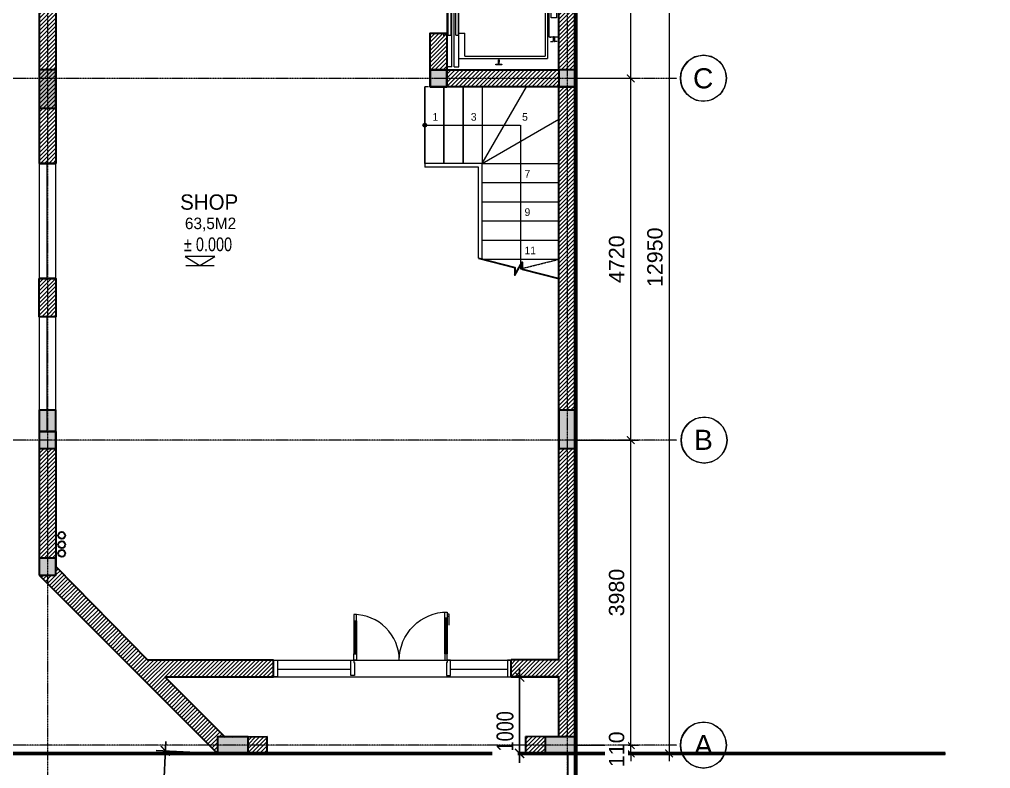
# Model space of a CAD drawing. Header units: millimetres. Extents: x -127141 to 682685, y -1234500 to 49778.
# Drawn here: x 238441 to 251108, y -15146 to -5371 of the extents above; entities that cross this region are included whole.
import ezdxf
from ezdxf.enums import TextEntityAlignment as Align

# ---------------------------------------------------------------- set-up
doc = ezdxf.new("R2010")
doc.units = ezdxf.units.MM
doc.header["$MEASUREMENT"] = 0
doc.set_wipeout_variables(frame=1)
for name, pattern in [('$AUDIT_BAD_LTYPE2', [0]), ('CENTER', [3, 1.5, -0.5, 0.5, -0.5]), ('DASHDOT', [1, 0.5, -0.25, 0, -0.25]), ('HIDDEN', [0.75, 0.5, -0.25]), ('HIDDEN2', [0.1875, 0.125, -0.0625])]:
    doc.linetypes.add(name, pattern=pattern)
for name, color, linetype, lineweight in [('-CHI GIOI XD', 180, 'Continuous', 35), ('-CONCRETE', 1, 'Continuous', 35), ('-DOOR', 137, 'Continuous', 9), ('-HATCH', 8, 'Continuous', 5), ('-KH', 143, 'Continuous', 13), ('-LINE1', 7, 'Continuous', 18), ('-LINE2', 252, 'Continuous', 9), ('-TEXT', 7, 'Continuous', 15), ('-WALL', 4, 'Continuous', 35), ('A-COT VACH', 2, 'Continuous', 35), ('A-DIM', 251, 'Continuous', 15), ('A-HATCH', 251, 'Continuous', 5), ('A-KY HIEU', 34, 'Continuous', 20), ('A-NET THAY', 125, 'Continuous', 18), ('A-TRUC', 251, 'DASHDOT', 5), ('TEXT25', 2, 'Continuous', 13)]:
    doc.layers.add(name, color=color, linetype=linetype, lineweight=lineweight)
for name, color, linetype in [('-RANH GIOI LO DAT', 12, 'Continuous'), ('12. NET DIM', 252, 'Continuous'), ('APOLIC', 7, 'Continuous')]:
    doc.layers.add(name, color=color, linetype=linetype)
doc.layers.add('LUOI GIONG', color=160, linetype='Continuous', plot=False)
doc.styles.add('1', font='arial.ttf')
doc.styles.add('A1-arial', font='arial.ttf', dxfattribs={"width": 0.8})
doc.styles.add('AVANH', font='', dxfattribs={"width": 0.8})
doc.styles.get("Standard").update_dxf_attribs({"font": 'arial.ttf'})
doc.styles.add('SVN_AVO_thuong', font='')
doc.styles.add('T1', font='', dxfattribs={"height": 200})
doc.styles.get('AVANH').set_extended_font_data('.VnAvantH')
doc.styles.get('SVN_AVO_thuong').set_extended_font_data('SVN-Avo')
doc.styles.get('T1').set_extended_font_data('VNgeometric Light')
doc.dimstyles.new('C_100A3', dxfattribs={"dimscale": 100, "dimtxt": 2.2, "dimasz": 1.2, "dimexe": 1.2, "dimexo": 0, "dimgap": 0.75, "dimtad": 1, "dimdec": 0, "dimzin": 0, "dimdsep": 46, "dimtxsty": 'AVANH', "dimblk": 'ARCHTICK', "dimcen": 0, "dimdle": 1.2, "dimclrd": 256, "dimclre": 256, "dimclrt": 7, "dimadec": 0, "dimazin": 0, "dimtfac": 0.0001, "dimtdec": 0, "dimtix": 1, "dimtmove": 2, "dimatfit": 3, "dimfxl": 1.8, "dimtolj": 1, "dimtzin": 0, "dimarcsym": 0})
doc.dimstyles.new('DIM_LAYOUT A2-A3', dxfattribs={"dimscale": 0, "dimtxt": 2, "dimasz": 1, "dimexe": 1, "dimexo": 0, "dimgap": 0.8, "dimtad": 1, "dimdec": 0, "dimlfac": -1, "dimzin": 0, "dimdsep": 46, "dimtxsty": 'Standard', "dimblk": 'ARCHTICK', "dimcen": 1, "dimdle": 1, "dimclrd": 256, "dimclre": 256, "dimclrt": 7, "dimadec": 0, "dimazin": 0, "dimtfac": 1, "dimtdec": 0, "dimtix": 1, "dimtofl": 0, "dimtmove": 2, "dimatfit": 3, "dimldrblk": 'ARCHTICK', "dimfxl": 1, "dimtfill": 1, "dimtolj": 1, "dimtzin": 0, "dimarcsym": 0})

# ---------------------------------------------------------------- blocks, each defined once
blk = doc.blocks.new('X-5M-DH-2-CORE$0$A$C75E80C28')
at = {"layer": '-LINE2', "linetype": 'Continuous', "ltscale": 2}
for p, q in [((-557, -112), (-560, -112)), ((-510, -22), (-510, -51)), ((-507, -22), (-510, -22)), ((-510, -109), (-510, -79)), ((-507, -22), (-507, -51)), ((-507, -109), (-507, -79)), ((-456, -57), (-501, -57)), ((-456, -60), (-501, -60)), ((-456, -70), (-501, -70)), ((-456, -73), (-501, -73)), ((-453, -63), (-453, -67)), ((-450, -63), (-450, -67)), ((450, -63), (450, -67)), ((453, -63), (453, -67)), ((456, -57), (501, -57)), ((456, -60), (501, -60)), ((456, -70), (501, -70)), ((456, -73), (501, -73)), ((457, -112), (460, -112)), ((507, -22), (510, -22)), ((507, -22), (507, -51)), ((507, -109), (507, -79)), ((510, -22), (510, -51)), ((510, -109), (510, -79)), ((-731, -149), (731, -149)), ((-731, -1305), (-731, -149)), ((-700, -179), (700, -179)), ((-700, -1225), (-700, -179)), ((700, -1225), (700, -179)), ((731, -1305), (731, -149)), ((-700, -1225), (-400, -1225)), ((-400, -1305), (-400, -1225)), ((700, -1225), (400, -1225)), ((400, -1305), (400, -1225)), ((840, -1305), (-840, -1305)), ((-840, -1365), (-840, -1305)), ((840, -1365), (-840, -1365)), ((425, -1309), (-425, -1309)), ((-425, -1343), (-425, -1309)), ((425, -1343), (-425, -1343)), ((0, -1309), (0, -1343)), ((425, -1343), (425, -1309)), ((840, -1365), (840, -1305)), ((840, -1395), (-840, -1395)), ((-840, -1395), (-840, -1455)), ((-840, -1455), (-435, -1455)), ((-435, -1450), (-435, -1460)), ((-435, -1450), (-400, -1450)), ((-435, -1460), (-425, -1460)), ((-435, -1490), (-435, -1500)), ((-435, -1490), (-425, -1490)), ((-435, -1500), (-400, -1500)), ((-433, -1452), (-433, -1458)), ((-433, -1452), (-402, -1452)), ((-433, -1458), (-425, -1458)), ((-433, -1492), (-433, -1498)), ((-433, -1492), (-425, -1492)), ((-433, -1498), (-402, -1498)), ((430, -1406), (-430, -1406)), ((-430, -1406), (-430, -1446)), ((430, -1446), (-430, -1446)), ((-425, -1458), (-425, -1460)), ((-425, -1490), (-425, -1492)), ((-402, -1452), (-402, -1498)), ((400, -1450), (-400, -1450)), ((-400, -1450), (-400, -1500)), ((0, -1406), (0, -1446)), ((400, -1450), (400, -1500)), ((435, -1450), (400, -1450)), ((435, -1500), (400, -1500)), ((402, -1452), (402, -1498)), ((433, -1452), (402, -1452)), ((433, -1498), (402, -1498)), ((433, -1458), (425, -1458)), ((425, -1458), (425, -1460)), ((435, -1460), (425, -1460)), ((425, -1490), (425, -1492)), ((435, -1490), (425, -1490)), ((433, -1492), (425, -1492)), ((430, -1406), (430, -1446)), ((433, -1452), (433, -1458)), ((433, -1492), (433, -1498)), ((435, -1450), (435, -1460)), ((840, -1455), (435, -1455)), ((435, -1490), (435, -1500)), ((840, -1395), (840, -1455))]:
    blk.add_line(p, q, dxfattribs=at)
for points in [[(-450, 0), (-450, -130), (450, -130), (450, 0)], [(-200, -29), (200, -29), (200, -101), (-200, -101)], [(-36, -584), (36, -584), (36, -984), (-36, -984)]]:
    blk.add_lwpolyline(points, close=True, dxfattribs=at)
for points in [[(-780, -789), (-751, -789, 0.414214), (-750, -788), (-750, -784), (-750, -780, 0.414214), (-751, -779), (-780, -779, -0.256978), (-784, -782), (-798, -782, -0.414214), (-801, -779), (-804, -749, 0.414214), (-807, -746), (-812, -746), (-812, -784), (-812, -821), (-807, -821, 0.414214), (-804, -818), (-801, -789, -0.414214), (-798, -786), (-784, -786, -0.256978), (-780, -789)], [(780, -789), (751, -789, -0.414214), (750, -788), (750, -784), (750, -780, -0.414214), (751, -779), (780, -779, 0.256978), (784, -782), (798, -782, 0.414214), (801, -779), (804, -749, -0.414214), (807, -746), (812, -746), (812, -784), (812, -821), (807, -821, -0.414214), (804, -818), (801, -789, 0.414214), (798, -786), (784, -786, 0.256978), (780, -789)]]:
    blk.add_lwpolyline(points, format="xyb", dxfattribs=at)
for centre, radius, start, end in [((-501, -51), 9.4, 180, 270), ((-501, -79), 9.4, 90, 180), ((-501, -51), 6.2, 180, 270), ((-501, -79), 6.2, 90, 180), ((-456, -63), 6.2, 0, 90), ((-456, -63), 3, 0, 90), ((-456, -67), 6.2, 270, 0), ((-456, -67), 3, 270, 0), ((456, -63), 6.2, 90, 180), ((456, -67), 6.2, 180, 270), ((456, -63), 3, 90, 180), ((456, -67), 3, 180, 270), ((501, -51), 6.2, 270, 0), ((501, -51), 9.4, 270, 0), ((501, -79), 9.4, 0, 90), ((501, -79), 6.2, 0, 90)]:
    blk.add_arc(centre, radius, start, end, dxfattribs=at)
blk = doc.blocks.new('A$C5C575821')
at = {"layer": '-CONCRETE'}
h = blk.add_hatch(color=256, dxfattribs=at)
h.dxf.hatch_style = 1
h.paths.add_polyline_path([(0, 220), (0, 0), (220, 0), (220, 220)])
blk.add_lwpolyline([(0, 0), (220, 0), (220, 220), (0, 220)], close=True, dxfattribs=at)
blk = doc.blocks.new('A$C3F71457E')
at = {"layer": 'A-HATCH'}
h = blk.add_hatch(dxfattribs=at)
h.set_pattern_fill('ANSI31', color=256, scale=300)
h.paths.add_polyline_path([(200, 380), (-20, 380), (-20, -98), (18, -98), (18, -67), (12, -67), (12, -75), (10, -75), (10, -65), (20, -65), (20, -100), (200, -100)])
h.paths.add_polyline_path([(-20, 600), (-1480, 600), (-1480, 380), (-20, 380)])
h.paths.add_polyline_path([(-1480, 380), (-1700, 380), (-1700, -1380), (-1480, -1380)])
h.paths.add_polyline_path([(-20, -1380), (-1480, -1380), (-1480, -1600), (-20, -1600)])
h.paths.add_polyline_path([(200, -900), (20, -900), (20, -935), (10, -935), (10, -925), (12, -925), (12, -933), (18, -933), (18, -902), (-20, -902), (-20, -1380), (-20, -1380), (200, -1380)])
at = {"layer": '-CONCRETE'}
blk.add_lwpolyline([(-20, -100), (-20, 380), (-1480, 380), (-1480, -1380), (-20, -1380), (-20, -900), (200, -900), (200, -1600), (-1700, -1600), (-1700, 600), (200, 600), (200, -100), (-20, -100)], dxfattribs=at)
at = {"layer": '-LINE1'}
blk.add_line((-20, -900), (-20, -100), dxfattribs=at)
at = {"layer": '-WALL'}
for p in [(-1700, 380), (-20, 380), (-1700, -1600), (-20, -1600)]:
    blk.add_blockref('A$C5C575821', p, dxfattribs=at)
at = {"color": 2, "rotation": 90}
blk.add_blockref('X-5M-DH-2-CORE$0$A$C75E80C28', (-1480, -500), dxfattribs=at)
blk = doc.blocks.new('*U89')
for points in [[(22, 564), (22, 734), (50, 734), (50, 706), (27, 706), (27, 564)], [(0, 0), (50, 0), (50, -40), (60, -40), (60, -246), (0, -246)], [(1599, 0), (1549, 0), (1549, -40), (1539, -40), (1539, -246), (1599, -246)]]:
    blk.add_lwpolyline(points, close=True)
for points in [[(50, 670), (90, 670), (90, 770), (50, 770), (50, 670)], [(50, 673), (50, 100)], [(1549, 629), (1509, 629), (1509, 729), (1549, 729), (1549, 629)], [(1549, 632), (1549, 100)], [(50, 100), (90, 100), (90, 0), (50, 0), (50, 100)], [(1549, 100), (1509, 100), (1509, 0), (1549, 0), (1549, 100)]]:
    blk.add_lwpolyline(points)
at = {"ltscale": 0.3}
for points in [[(820, 0, 0.414214), (50, 770, 0.414214)], [(820, 0, -0.414214), (1549, 729, -0.414214)]]:
    blk.add_lwpolyline(points, format="xyb", dxfattribs=at)
at = {"layer": 'APOLIC', "linetype": '$AUDIT_BAD_LTYPE2'}
for p, q in [((70, 100), (70, 670)), ((90, 670), (90, 100)), ((1509, 629), (1509, 100)), ((1529, 100), (1529, 629))]:
    blk.add_line(p, q, dxfattribs=at)
blk = doc.blocks.new('_ArchTick')
at = {"color": 0, "linetype": 'ByBlock', "const_width": 0.15}
blk.add_lwpolyline([(-0.5, -0.5), (0.5, 0.5)], dxfattribs=at)
blk = doc.blocks.new('*D219')
at = {"layer": '12. NET DIM', "lineweight": -2, "transparency": 16777216}
for p, q in [((240350, -14795), (240225, -17433)), ((240665, -14931), (240224, -14910)), ((240552, -17328), (240111, -17307))]:
    blk.add_line(p, q, dxfattribs=at)
at = {"layer": 'Defpoints', "color": 0, "transparency": 16777216}
for p in [(240665, -14931), (240231, -17313), (240552, -17328)]:
    blk.add_point(p, dxfattribs=at)
at = {"layer": '12. NET DIM', "lineweight": -2, "transparency": 16777216, "xscale": 119.9999999999999, "yscale": 119.9999999999999, "zscale": 119.9999999999999}
for p, rotation in [((240344, -14915), 87.29613575586721), ((240231, -17313), 267.2961357558672)]:
    blk.add_blockref('_ArchTick', p, dxfattribs=dict(at, rotation=rotation))
at = {"layer": '12. NET DIM', "color": 7, "transparency": 16777216, "insert": (240099, -16105), "char_height": 220, "attachment_point": 5, "rotation": 87.2961, "style": 'AVANH'}
blk.add_mtext('\\A1;2400', dxfattribs=at)
blk = doc.blocks.new('CONG2')
at = {"layer": '-LINE1', "lineweight": 18}
blk.add_line((257137, -126793), (257137, -126693), dxfattribs=at)
at = {"ltscale": 100}
for p, q in [((255907, -126606), (256397, -125757)), ((256427, -125775), (255937, -126623)), ((256527, -125775), (257017, -126623)), ((257047, -126606), (256557, -125757))]:
    blk.add_line(p, q, dxfattribs=at)
at = {"color": 8, "ltscale": 100}
for points in [[(256412, -125755), (256421, -125760), (255921, -126626), (255912, -126621)], [(256541, -125755), (256533, -125760), (257033, -126626), (257041, -126621)]]:
    blk.add_lwpolyline(points, close=True, dxfattribs=at)
at = {"ltscale": 100}
for points in [[(256477, -125688), (256427, -125775), (256416, -125768), (256421, -125760), (256412, -125755), (256407, -125763), (256397, -125757), (256447, -125671)], [(256477, -125688), (256527, -125775), (256538, -125768), (256533, -125760), (256541, -125755), (256546, -125763), (256557, -125757), (256507, -125671)], [(255917, -126612), (255912, -126621), (255921, -126626), (255926, -126617), (255937, -126623), (255887, -126710), (255857, -126693), (255907, -126606)], [(257036, -126612), (257041, -126621), (257033, -126626), (257028, -126617), (257017, -126623), (257067, -126710), (257097, -126693), (257047, -126606)], [(257087, -126728), (257097, -126728), (257097, -126693), (257137, -126693), (257137, -126793), (257087, -126793)]]:
    blk.add_lwpolyline(points, close=True, dxfattribs=at)
blk = doc.blocks.new('ARCHTICK')
at = {"color": 0, "linetype": 'ByBlock', "const_width": 0.15}
blk.add_lwpolyline([(-0.5, -0.5), (0.5, 0.5)], dxfattribs=at)
blk = doc.blocks.new('*D130')
at = {"layer": 'A-NET THAY', "lineweight": -2, "transparency": 16777216}
for p, q in [((244965, -13830), (244965, -15070)), ((245232, -13950), (244845, -13950)), ((245231, -14950), (244845, -14950))]:
    blk.add_line(p, q, dxfattribs=at)
at = {"layer": 'Defpoints', "color": 0, "transparency": 16777216}
for p in [(245232, -13950), (245231, -14950)]:
    blk.add_point(p, dxfattribs=at)
at = {"layer": 'A-NET THAY', "lineweight": -2, "transparency": 16777216, "xscale": 119.9999999999999, "yscale": 119.9999999999999, "zscale": 119.9999999999999, "rotation": 90}
blk.add_blockref('ARCHTICK', (244965, -13950), dxfattribs=at)
at = {"layer": 'A-NET THAY', "color": 7, "transparency": 16777216, "insert": (244776, -14660), "char_height": 220, "attachment_point": 5, "rotation": 90, "style": 'AVANH', "bg_fill": 3, "box_fill_scale": 1.25, "bg_fill_color": 256, "bg_fill_true_color": 13158600, "bg_fill_transparency": 0}
blk.add_mtext('\\A1;1000', dxfattribs=at)
at = {"layer": 'Defpoints', "color": 0, "transparency": 16777216}
blk.add_point((244965, -14950), dxfattribs=at)
at = {"layer": 'A-NET THAY', "lineweight": -2, "transparency": 16777216, "xscale": 119.9999999999999, "yscale": 119.9999999999999, "zscale": 119.9999999999999, "rotation": 270}
blk.add_blockref('ARCHTICK', (244965, -14950), dxfattribs=at)
blk = doc.blocks.new('*D368')
at = {"layer": 'A-DIM', "lineweight": -2, "transparency": 16777216}
for p, q in [((13545, 13644), (13545, 17874)), ((12804, 17774), (13645, 17774)), ((12804, 13744), (13645, 13744))]:
    blk.add_line(p, q, dxfattribs=at)
at = {"layer": 'Defpoints', "color": 0, "transparency": 16777216}
for p in [(12804, 17774, 0), (13545, 17774), (12804, 13744, 0)]:
    blk.add_point(p, dxfattribs=at)
at = {"layer": 'A-DIM', "lineweight": -2, "transparency": 16777216, "xscale": 100, "yscale": 100, "zscale": 100}
for p, rotation in [((13545, 17774), 90), ((13545, 13744), 270)]:
    blk.add_blockref('_ArchTick', p, dxfattribs=dict(at, rotation=rotation))
at = {"layer": 'A-DIM', "color": 7, "transparency": 16777216, "insert": (13362, 15759), "char_height": 200, "attachment_point": 5, "rotation": 90, "bg_fill": 3, "box_fill_scale": 1.25, "bg_fill_color": 256, "bg_fill_true_color": 13158600, "bg_fill_transparency": 0}
blk.add_mtext('\\A1;4030', dxfattribs=at)
blk = doc.blocks.new('*D373')
at = {"layer": 'A-DIM', "lineweight": -2, "transparency": 16777216}
for p, q in [((13545, 4944), (13545, 9124)), ((12804, 9024), (13645, 9024)), ((12828, 5044), (13645, 5044))]:
    blk.add_line(p, q, dxfattribs=at)
at = {"layer": 'Defpoints', "color": 0, "transparency": 16777216}
for p in [(12804, 9024, 0), (13545, 9024), (12828, 5044, 0)]:
    blk.add_point(p, dxfattribs=at)
at = {"layer": 'A-DIM', "lineweight": -2, "transparency": 16777216, "xscale": 100, "yscale": 100, "zscale": 100}
for p, rotation in [((13545, 9024), 90), ((13545, 5044), 270)]:
    blk.add_blockref('_ArchTick', p, dxfattribs=dict(at, rotation=rotation))
at = {"layer": 'A-DIM', "color": 7, "transparency": 16777216, "insert": (13362, 7034), "char_height": 200, "attachment_point": 5, "rotation": 90, "bg_fill": 3, "box_fill_scale": 1.25, "bg_fill_color": 256, "bg_fill_true_color": 13158600, "bg_fill_transparency": 0}
blk.add_mtext('\\A1;3980', dxfattribs=at)
blk = doc.blocks.new('*D374')
at = {"layer": 'A-DIM', "lineweight": -2, "transparency": 16777216}
for p, q in [((13545, 8924), (13545, 13844)), ((12804, 13744), (13645, 13744)), ((12804, 9024), (13645, 9024))]:
    blk.add_line(p, q, dxfattribs=at)
at = {"layer": 'Defpoints', "color": 0, "transparency": 16777216}
for p in [(12804, 13744, 0), (13545, 13744), (12804, 9024, 0)]:
    blk.add_point(p, dxfattribs=at)
at = {"layer": 'A-DIM', "lineweight": -2, "transparency": 16777216, "xscale": 100, "yscale": 100, "zscale": 100}
for p, rotation in [((13545, 13744), 90), ((13545, 9024), 270)]:
    blk.add_blockref('_ArchTick', p, dxfattribs=dict(at, rotation=rotation))
at = {"layer": 'A-DIM', "color": 7, "transparency": 16777216, "insert": (13362, 11384), "char_height": 200, "attachment_point": 5, "rotation": 90, "bg_fill": 3, "box_fill_scale": 1.25, "bg_fill_color": 256, "bg_fill_true_color": 13158600, "bg_fill_transparency": 0}
blk.add_mtext('\\A1;4720', dxfattribs=at)
blk = doc.blocks.new('*D380')
at = {"layer": 'A-DIM', "lineweight": -2, "transparency": 16777216}
for p, q in [((12825, 17884), (14145, 17884)), ((14045, 17984), (14045, 4834)), ((12825, 4934), (14145, 4934))]:
    blk.add_line(p, q, dxfattribs=at)
at = {"layer": 'Defpoints', "color": 0, "transparency": 16777216}
for p in [(12825, 17884, 0), (12825, 4934, 0), (14045, 4934)]:
    blk.add_point(p, dxfattribs=at)
at = {"layer": 'A-DIM', "lineweight": -2, "transparency": 16777216, "xscale": 100, "yscale": 100, "zscale": 100}
for p, rotation in [((14045, 17884), 90), ((14045, 4934), 270)]:
    blk.add_blockref('_ArchTick', p, dxfattribs=dict(at, rotation=rotation))
at = {"layer": 'A-DIM', "color": 7, "transparency": 16777216, "insert": (13862, 11409), "char_height": 200, "attachment_point": 5, "rotation": 90, "bg_fill": 3, "box_fill_scale": 1.25, "bg_fill_color": 256, "bg_fill_true_color": 13158600, "bg_fill_transparency": 0}
blk.add_mtext('\\A1;12950', dxfattribs=at)
blk = doc.blocks.new('*D381')
at = {"layer": 'A-DIM', "lineweight": -2, "transparency": 16777216}
for p, q in [((13545, 5044), (13545, 5144)), ((12825, 5044), (13645, 5044)), ((12825, 4934), (13645, 4934)), ((13545, 4934), (13545, 4834))]:
    blk.add_line(p, q, dxfattribs=at)
at = {"layer": 'Defpoints', "color": 0, "transparency": 16777216}
for p in [(12825, 5044, 0), (12825, 4934, 0)]:
    blk.add_point(p, dxfattribs=at)
at = {"layer": 'A-DIM', "lineweight": -2, "transparency": 16777216, "xscale": 100, "yscale": 100, "zscale": 100}
for p, rotation in [((13545, 5044), 270), ((13545, 4934), 90)]:
    blk.add_blockref('_ArchTick', p, dxfattribs=dict(at, rotation=rotation))
at = {"layer": 'A-DIM', "color": 7, "transparency": 16777216, "insert": (13362, 4989), "char_height": 200, "attachment_point": 5, "rotation": 90, "bg_fill": 3, "box_fill_scale": 1.25, "bg_fill_color": 256, "bg_fill_true_color": 13158600, "bg_fill_transparency": 0}
blk.add_mtext('\\A1;110', dxfattribs=at)
at = {"layer": 'Defpoints', "color": 0, "transparency": 16777216}
blk.add_point((13545, 5044), dxfattribs=at)
blk = doc.blocks.new('Tag - Metric')
blk.add_lwpolyline([(0, 3.44), (-1.1, 3.26), (-2.06, 2.76), (-2.71, 2.12), (-3.13, 1.43), (-3.37, 0.73), (-3.44, 0), (-3.3, -0.99), (-2.83, -1.96), (-2.11, -2.72), (-1.16, -3.24), (0, -3.44), (1.28, -3.19), (2.29, -2.57), (2.96, -1.75), (3.33, -0.88), (3.44, 0), (3.34, 0.84), (3.08, 1.53), (2.65, 2.2), (1.84, 2.91), (1.07, 3.27), (0, 3.44)], close=True)
blk.add_circle((0, 0), 3.44)
at = {"style": 'A1-arial', "flags": 8}
blk.add_attdef('1', text='', height=3, dxfattribs=at).set_placement((0, 0), align=Align.MIDDLE_CENTER)
blk = doc.blocks.new('cot 220')
at = {"layer": 'A-COT VACH'}
h = blk.add_hatch(color=251, dxfattribs=at)
h.dxf.hatch_style = 1
h.paths.add_polyline_path([(110, 110), (-110, 110), (-110, -110), (110, -110)])
blk.add_lwpolyline([(-110, -110), (110, -110), (110, 110), (-110, 110)], close=True, dxfattribs=at)
blk = doc.blocks.new('A$C7b9f95d2')
at = {"layer": 'A-COT VACH'}
h = blk.add_hatch(color=251, dxfattribs=at)
h.dxf.hatch_style = 1
h.paths.add_polyline_path([(6048, 13853.6), (5828, 13853.6), (5828, 13353.6), (6048, 13353.6)])
h = blk.add_hatch(color=251, dxfattribs=at)
h.dxf.hatch_style = 1
h.paths.add_polyline_path([(6048, 9414.6), (5828, 9414.6), (5828, 8914.6), (6048, 8914.6)])
h = blk.add_hatch(color=251, dxfattribs=at)
h.dxf.hatch_style = 1
h.paths.add_polyline_path([(8553.9, 4933.6), (8553.9, 5153.6), (8153.9, 5153.6), (8153.9, 4933.6)])
at = {"layer": 'A-COT VACH', "elevation": 0}
blk.add_lwpolyline([(5828, 13353.6), (6048, 13353.6), (6048, 13853.6), (5828, 13853.6)], close=True, dxfattribs=at)
at = {"layer": 'A-COT VACH'}
for points in [[(5828, 8914.6), (6048, 8914.6), (6048, 9414.6), (5828, 9414.6)], [(8153.9, 4933.6), (8553.9, 4933.6), (8553.9, 5153.6), (8153.9, 5153.6)]]:
    blk.add_lwpolyline(points, close=True, dxfattribs=at)
at = {"layer": 'A-TRUC', "ltscale": 3, "elevation": 0}
for points in [[(5938.1, 20484.1), (5938.1, 867.1)], [(12718.1, 20484.1), (12718.1, 867.1)]]:
    blk.add_lwpolyline(points, dxfattribs=at)
at = {"layer": 'A-TRUC', "linetype": 'CENTER', "ltscale": 3}
blk.add_lwpolyline([(5938.2, 7309.5), (5938.2, 7309.5)], dxfattribs=at)
at = {"layer": 'A-COT VACH', "xscale": -1}
blk.add_blockref('cot 220', (11038.2, 13743.6, 0), dxfattribs=at)
at = {"layer": 'A-COT VACH'}
blk.add_blockref('cot 220', (5938.2, 7371.9), dxfattribs=at)
at = {"layer": 'A-DIM'}
for base, p1, p2, picture, middle in [((13544.6, 17773.6, 0), (12804.2, 13743.6, 0), (12804.2, 17773.6, 0), '*D368', (13362.4, 15758.6, 0)), ((13544.6, 9023.6), (12828.1, 5043.6, 0), (12804.2, 9023.6, 0), '*D373', (13362.4, 7033.6))]:
    dim = blk.add_linear_dim(base=base, p1=p1, p2=p2, angle=270, dimstyle='DIM_LAYOUT A2-A3', override={"dimscale": 100}, dxfattribs=at)
    dim.commit()
    dim.dimension.update_dxf_attribs({"geometry": picture, "text_midpoint": middle})
dim = blk.add_linear_dim(base=(13544.6, 13743.6, 0), p1=(12804.2, 9023.6, 0), p2=(12804.2, 13743.6, 0), angle=270, dimstyle='DIM_LAYOUT A2-A3', override={"dimscale": 100}, dxfattribs=at)
dim.commit()
dim.dimension.update_dxf_attribs({"geometry": '*D374', "text_midpoint": (13362.5, 11383.6, 0)})
dim = blk.add_linear_dim(base=(14044.6, 4933.6), p1=(12825.4, 17883.6, 0), p2=(12825.4, 4933.6, 0), angle=90, dimstyle='DIM_LAYOUT A2-A3', override={"dimscale": 100}, dxfattribs=at)
dim.commit()
dim.dimension.update_dxf_attribs({"geometry": '*D380', "text_midpoint": (13862.4, 11408.6)})
at = {"layer": 'A-COT VACH'}
h = blk.add_hatch(color=251, dxfattribs=at)
h.dxf.hatch_style = 1
h.paths.add_polyline_path([(12828.2, 9414.5), (12608.2, 9414.5), (12608.2, 8914.5), (12828.2, 8914.5)])
at = {"layer": 'A-COT VACH', "elevation": 0}
blk.add_lwpolyline([(12608.2, 8914.5), (12828.2, 8914.5), (12828.2, 9414.5), (12608.2, 9414.5)], close=True, dxfattribs=at)
at = {"layer": 'A-COT VACH'}
blk.add_blockref('cot 220', (12718.2, 13743.6, 0), dxfattribs=at)
at = {"layer": 'A-KY HIEU'}
ref = blk.add_blockref('Tag - Metric', (14494, 13745.4, 0), dxfattribs=dict(at, xscale=87.13796474971016, yscale=87.13796474971016, zscale=87.13796474971016, rotation=180))
ref.add_attrib('DETAIL#', 'C', dxfattribs={"layer": '0', "height": 262.5, "style": 'A1-arial'}).set_placement((14490.3, 13744.3, 0), align=Align.MIDDLE_CENTER)
ref = blk.add_blockref('Tag - Metric', (14502, 9023.6, 0), dxfattribs=dict(at, xscale=87.13796474971016, yscale=87.13796474971016, zscale=87.13796474971016, rotation=180))
ref.add_attrib('DETAIL#', 'B', dxfattribs={"layer": '0', "height": 262.5, "style": 'A1-arial'}).set_placement((14494.7, 9027.2, 0), align=Align.MIDDLE_CENTER)
ref = blk.add_blockref('Tag - Metric', (14494, 5043.6, 0), dxfattribs=dict(at, xscale=87.13796474971016, yscale=87.13796474971016, zscale=87.13796474971016, rotation=180))
ref.add_attrib('DETAIL#', 'A', dxfattribs={"layer": '0', "height": 262.5, "style": 'A1-arial'}).set_placement((14494, 5043.6, 0), align=Align.MIDDLE_CENTER)
at = {"layer": 'A-DIM'}
dim = blk.add_linear_dim(base=(13544.6, 5043.6, 0), p1=(12825.4, 4933.6, 0), p2=(12825.4, 5043.6, 0), angle=90, dimstyle='DIM_LAYOUT A2-A3', override={"dimscale": 100}, dxfattribs=at)
dim.commit()
dim.dimension.update_dxf_attribs({"geometry": '*D381', "text_midpoint": (13362.4, 4988.6, 0)})
at = {"layer": 'A-COT VACH'}
h = blk.add_hatch(color=251, dxfattribs=at)
h.dxf.hatch_style = 1
h.paths.add_polyline_path([(12828.2, 4933.6), (12828.2, 5153.6), (12428.2, 5153.6), (12428.2, 4933.6)])
at = {"layer": 'A-COT VACH', "elevation": 0}
blk.add_lwpolyline([(12428.2, 4933.6), (12828.2, 4933.6), (12828.2, 5153.6), (12428.2, 5153.6)], close=True, dxfattribs=at)
at = {"layer": 'A-TRUC', "ltscale": 3}
for p, q in [((14146.6, 13743.6, 0), (599.3, 13743.6, 0)), ((14146.6, 9023.6, 0), (599.3, 9023.6, 0)), ((14146.6, 5043.6, 0), (599.3, 5043.6, 0))]:
    blk.add_line(p, q, dxfattribs=at)

msp = doc.modelspace()

# ---------------------------------------------------------------- hatches: boundary and pattern name
at = {"layer": '-HATCH', "true_color": 0x8c8896}
h = msp.add_hatch(color=252, dxfattribs=at)
h.dxf.hatch_style = 1
edge = h.paths.add_edge_path()
edge.add_arc((243728, -6750.7), 24.6, 0, 360)
at = {"layer": 'A-HATCH'}
h = msp.add_hatch(dxfattribs=at)
h.set_pattern_fill('ANSI31', color=256, scale=300)
h.paths.add_polyline_path([(238917.2, -4620), (238697.2, -4620), (238697.3, -6030), (238917.3, -6030)], flags=17)
h.paths.add_polyline_path([(238697.5, -7250), (238697.4, -6530), (238697.3, -6530), (238697.3, -6030), (238697.2, -4620), (238917.2, -4620), (238917.5, -7250), (238697.5, -7250), (238697.1, -7250)])
h.paths.add_polyline_path([(238917.5, -8750.3), (238697.4, -8750.3), (238697.4, -9250.3), (238917.5, -9250.3)])
h.paths.add_polyline_path([(245697.5, -6250), (245477.5, -6250), (245477.5, -10469.1), (245697.5, -10469.1)])
h = msp.add_hatch(dxfattribs=at)
h.set_pattern_fill('ANSI31', color=256, scale=300)
h.paths.add_polyline_path([(238917.2, -4620), (238697.2, -4620), (238697.3, -6030), (238917.3, -6030)])
h = msp.add_hatch(dxfattribs=at)
h.set_pattern_fill('ANSI31', color=256, scale=300)
h.paths.add_polyline_path([(245697.5, -10969.1), (245477.5, -10969.1), (245477.5, -13729.3), (244855.4, -13729.3), (244855.4, -13949.6), (245477.5, -13949.6), (245477.5, -14730), (245697.5, -14730)])
h.paths.add_polyline_path([(245297.5, -14729.9), (245047.5, -14729.8), (245047.5, -14950), (245297.5, -14950)])
h.paths.add_polyline_path([(241673.1, -14729.8), (241423.2, -14729.9), (241423.2, -14950), (241673.1, -14950)])
h.paths.add_polyline_path([(240336.4, -13949.6), (241755.4, -13949.6), (241755.4, -13729.6), (240116.4, -13729.6), (238917.4, -12510.4), (238917.4, -12621.7), (238697.4, -12621.7), (241023.2, -14947.4), (241023.2, -14730), (241116.9, -14730)])
h.paths.add_polyline_path([(238917.8, -10969), (238697.8, -10969), (238697.5, -12401.7), (238917.5, -12401.7)])

# ---------------------------------------------------------------- linework, layer by layer
at = {"layer": '-CHI GIOI XD', "color": 180, "linetype": 'HIDDEN', "ltscale": 10, "const_width": 50}
msp.add_lwpolyline([(231789.8, -14950), (250520.4, -14950)], dxfattribs=at)
at = {"layer": '-CHI GIOI XD', "color": 180, "linetype": 'HIDDEN', "ltscale": 10}
msp.add_lwpolyline([(231789.8, -14950), (250520.4, -14950)], dxfattribs=at)
at = {"layer": '-CONCRETE'}
for centre in [(238992.9, -12104.3), (238992.9, -12224.4), (238992.9, -12337.2)]:
    msp.add_circle(centre, 45, dxfattribs=at)
at = {"layer": '-DOOR'}
for p, q in [((238796.9, -7250), (238797.1, -8750.3)), ((238697, -9250), (238697.1, -8750)), ((238916.6, -9250), (238916.6, -8750)), ((238797.1, -9250.3), (238797.3, -10750)), ((241755.4, -13729.6), (244855.4, -13729.6)), ((241805.4, -13849.6), (242762.5, -13849.6)), ((244062.5, -13849.6), (244805.4, -13849.6)), ((241755.4, -13949.6), (244855.4, -13949.6))]:
    msp.add_line(p, q, dxfattribs=at)
for points in [[(238916.9, -10750), (238917.1, -7250), (238697.1, -7250), (238696.9, -10750)], [(241805.4, -13949.6), (241755.4, -13949.6), (241755.4, -13729.6), (241805.4, -13729.6)], [(244805.4, -13949.6), (244855.4, -13949.6), (244855.4, -13729.6), (244805.4, -13729.6)]]:
    msp.add_lwpolyline(points, close=True, dxfattribs=at)
at = {"layer": '-KH'}
msp.add_line((240612.3, -8583.6), (240980.3, -8583.6), dxfattribs=at)
at = {"layer": '-KH', "linetype": 'HIDDEN2', "ltscale": 5}
msp.add_line((244977.6, -8625.7), (245477.6, -8500.7), dxfattribs=at)
msp.add_lwpolyline([(243728, -6750.7), (244977.6, -6750.7), (244977.6, -8625.7)], dxfattribs=at)
at = {"layer": '-KH'}
msp.add_lwpolyline([(240991.5, -8465.8), (240601.1, -8465.8), (240796.3, -8583.6)], close=True, dxfattribs=at)
msp.add_circle((243728, -6750.7), 24.6, dxfattribs=at)
msp.add_solid([(240796.3, -8583.6), (240796.3, -8465.8), (240991.5, -8465.8), (240796.3, -8583.6)], dxfattribs=at)
at = {"layer": '-LINE1'}
for p, q in [((243777.4, -6250.4), (243728, -6250.4)), ((243728, -7250.7), (243728, -6250.7)), ((243728, -6250.7), (243728, -7300.7)), ((243977.8, -7250.7), (243977.8, -6250.7)), ((243977.8, -6250.7), (243977.8, -7250.7)), ((244227.7, -7250.7), (244227.7, -6250.7)), ((244227.7, -6250.7), (244227.7, -7250.7)), ((244477.6, -6250.7), (244477.6, -7250.7)), ((244477.6, -7250.7), (245054.9, -6250.7)), ((244477.6, -7250.7), (245477.5, -6673.3)), ((244477.6, -7250.7), (243728, -7250.7)), ((244427.6, -7300.7), (243728, -7300.7)), ((244427.6, -8488.2), (244427.6, -7300.7)), ((244477.6, -8500.7), (244477.6, -7250.7))]:
    msp.add_line(p, q, dxfattribs=at)
at = {"layer": '-LINE1', "lineweight": 18}
for p, q in [((244477.6, -7250.7), (245477.6, -7250.7)), ((244477.6, -7500.7), (245477.6, -7500.7)), ((244477.6, -7750.7), (245477.6, -7750.7)), ((244477.6, -8000.7), (245477.6, -8000.7)), ((244477.6, -8250.7), (245477.6, -8250.7)), ((244477.6, -8500.7), (245477.6, -8500.7)), ((245477.5, -8750.7), (245477.6, -8750.7))]:
    msp.add_line(p, q, dxfattribs=at)
at = {"layer": '-LINE1', "linetype": 'Continuous', "ltscale": 10}
msp.add_lwpolyline([(245597.5, -17365.9), (245597.5, -14963.5)], dxfattribs=at)
at = {"layer": '-LINE2'}
msp.add_line((241755.4, -13949.6), (244855.4, -13949.6), dxfattribs=at)
msp.add_lwpolyline([(245047.5, -14950), (241673.1, -14950)], dxfattribs=at)
at = {"layer": '-RANH GIOI LO DAT', "linetype": 'HIDDEN', "ltscale": 10, "const_width": 50}
msp.add_lwpolyline([(234697.5, 0), (234697.5, -12051.4), (239691.9, -17287.2), (245697.5, -17570.9), (245697.5, 0)], close=True, dxfattribs=at)
at = {"layer": '-WALL'}
for p, q in [((245697.5, -14950), (245697.5, -2000)), ((238697.2, -4620), (238697.5, -7250)), ((238917.2, -4620), (238917.5, -7250)), ((245477.5, -13729.3), (245477.5, -6250, 0)), ((238916.7, -7250), (238697.1, -7250)), ((238697.5, -7250), (238917.5, -7250)), ((238916.6, -10750), (238696.9, -10750)), ((238697.8, -10750), (238697.4, -12621.7)), ((238697.8, -10750), (238917.8, -10750)), ((238917.8, -10750), (238917.5, -12510.4)), ((238917.5, -12510.4), (240116.4, -13729.6)), ((238697.4, -12621.7), (241023.2, -14947.4)), ((241755.4, -13729.6), (240116.4, -13729.6)), ((241755.4, -13949.6), (241755.4, -13729.6)), ((244855.4, -13949.6), (244855.4, -13729.3)), ((245477.5, -13729.3), (244855.4, -13729.3)), ((240336.4, -13949.6), (241755.4, -13949.6)), ((240336.4, -13949.6), (241124, -14737.2)), ((244855.4, -13949.6), (245477.5, -13949.6)), ((245477.5, -13949.6), (244855.4, -13949.6)), ((245477.5, -14738.5), (245477.5, -13949.6)), ((241224.1, -14730), (241673.1, -14729.8)), ((241673.1, -14950), (241673.1, -14729.8)), ((245047.5, -14950), (245047.5, -14729.8)), ((245477.5, -14730), (245047.5, -14729.8)), ((241023.2, -14950), (241673.1, -14950)), ((245047.5, -14950), (245697.5, -14950))]:
    msp.add_line(p, q, dxfattribs=at)
at = {"layer": '-WALL', "color": 250}
for p, q in [((238917.5, -8750.3), (238697.4, -8750.3)), ((238917.4, -9250.3), (238697.5, -9250.3))]:
    msp.add_line(p, q, dxfattribs=at)
at = {"layer": '-WALL'}
msp.add_lwpolyline([(244427.6, -8488.2), (244903.9, -8607.2), (244903.9, -8708.5), (244997.2, -8536.8), (244997.2, -8630.6), (245477.6, -8750.7)], dxfattribs=at)
msp.add_lwpolyline([(238697.4, -8750.3), (238917.5, -8750.3), (238917.5, -9250.3), (238697.4, -9250.3)], close=True, dxfattribs=at)
at = {"layer": 'LUOI GIONG'}
for points in [[(220697.5, 0), (245697.5, 0), (245697.5, -25000), (220697.5, -25000)], [(245697.5, 0), (270697.5, 0), (270697.5, -25000), (245697.5, -25000)]]:
    msp.add_lwpolyline(points, close=True, dxfattribs=at)

# ---------------------------------------------------------------- block references
at = {"layer": '-DOOR', "xscale": -0.8130081300813007, "yscale": 0.8130081300813008, "zscale": 0.8130081300813008, "rotation": 359.9999999999898}
msp.add_blockref('*U89', (244062.5, -13729.6), dxfattribs=at)
at = {"layer": '-DOOR', "rotation": 313.6480678776806}
msp.add_blockref('CONG2', (152001.1, 258484.4), dxfattribs=at)
at = {"layer": '-WALL', "rotation": 180}
msp.add_blockref('A$C3F71457E', (243997.5, -5650.2), dxfattribs=at)

# ---------------------------------------------------------------- texts
at = {"layer": '-TEXT', "style": 'T1'}
for s, p in [('1', (243829.6, -6693)), ('3', (244329.3, -6693)), ('5', (244998, -6693)), ('7', (245030, -7435.5)), ('9', (245030, -7935.5)), ('11', (245030, -8435.5))]:
    msp.add_text(s, height=100, rotation=360, dxfattribs=at).set_placement(p)
at = {"layer": '-TEXT', "style": '1', "width": 0.75}
msp.add_text('%%P 0.000', height=179.96, dxfattribs=at).set_placement((240587.3, -8395.6))
at = {"layer": 'TEXT25'}
for s, height, rotation, style, p in [('SHOP', 200, 0, 'SVN_AVO_thuong', (240537.4, -7854.3)), ('63,5M2', 150, 360, 'T1', (240599.6, -8107.5))]:
    msp.add_text(s, height=height, rotation=rotation, dxfattribs=dict(at, style=style)).set_placement(p)

# ---------------------------------------------------------------- dimensions: what is measured, and where the dimension line sits
at = {"layer": '12. NET DIM'}
dim = msp.add_aligned_dim(p1=(240664.9, -14930.5), p2=(240551.7, -17327.8), distance=-321, dimstyle='C_100A3', dxfattribs=at)
dim.commit()
dim.dimension.update_dxf_attribs({"geometry": '*D219', "text_midpoint": (240099.1, -16105.1)})

# ---------------------------------------------------------------- next in the draw order: dimensions: what is measured, and where the dimension line sits
at = {"layer": 'A-NET THAY', "color": 2}
dim = msp.add_linear_dim(base=(244964.6, -14949.9), p1=(245231.8, -13949.6), p2=(245231.3, -14949.9), angle=90, dimstyle='C_100A3', override={"dimblk": 'ARCHTICK', "dimtfill": 1}, dxfattribs=at)
dim.commit()
dim.dimension.update_dxf_attribs({"geometry": '*D130', "text_midpoint": (244775.8, -14659.7), "dimtype": 160})

# ---------------------------------------------------------------- next in the draw order: block references
at = {"layer": 'A-NET THAY'}
msp.add_blockref('A$C7b9f95d2', (232869.3, -19883.6), dxfattribs=at)

doc.saveas('drawing.dxf')
